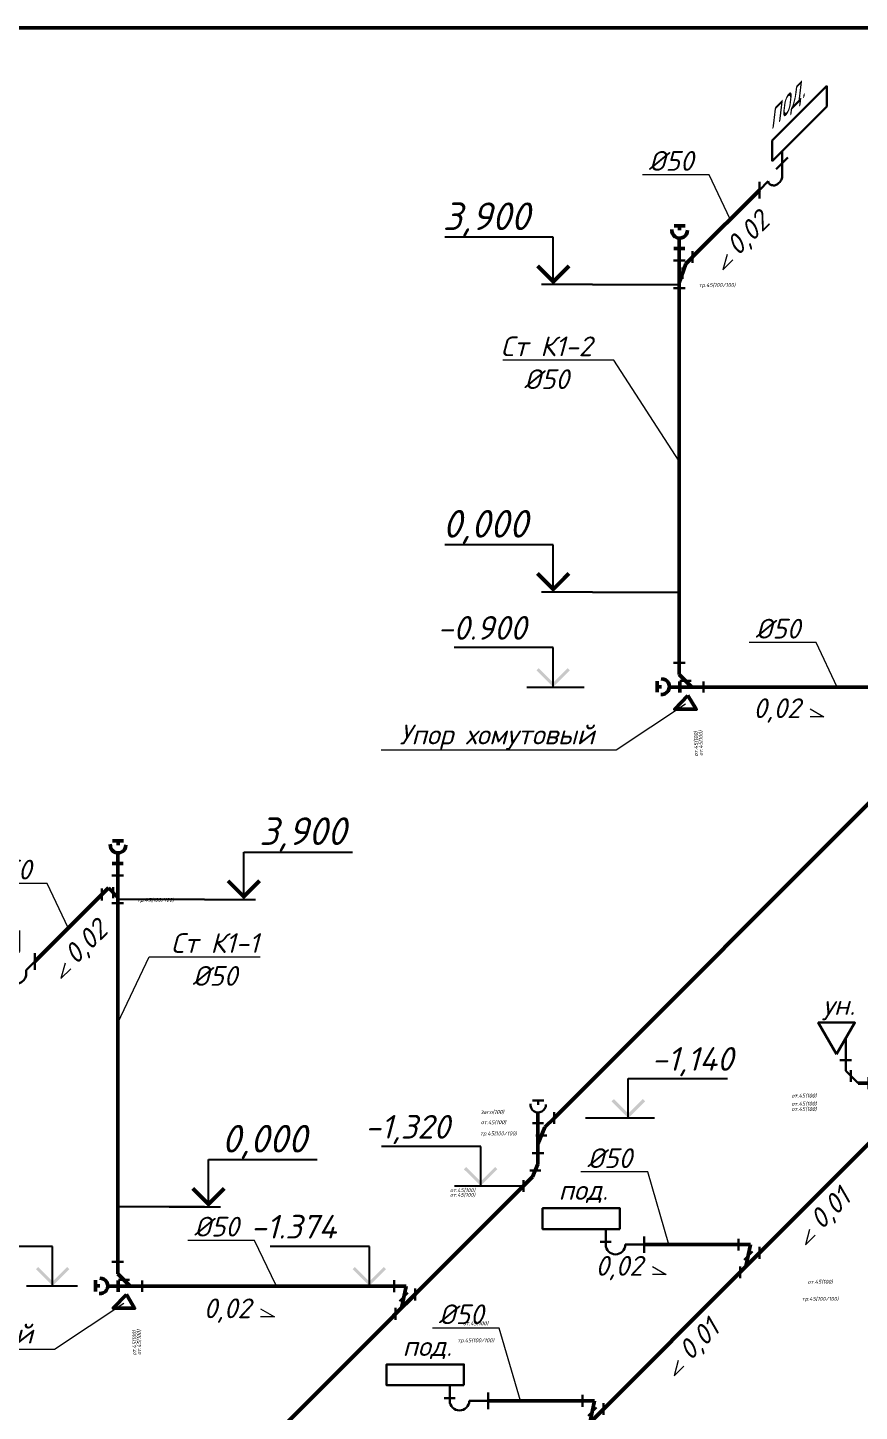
# Model space of a CAD drawing. Header units: millimetres. Extents: x -473555 to 660023, y 5037 to 453528.
# Drawn here: x 269509 to 280064, y 20378 to 37924 of the extents above; entities that cross this region are included whole.
import ezdxf
from ezdxf import colors
from ezdxf.entities.mleader import LeaderData, LeaderLine
from ezdxf.enums import TextEntityAlignment as Align
from ezdxf.math import Vec2, Vec3

# ---------------------------------------------------------------- set-up
doc = ezdxf.new("R2010")
doc.units = ezdxf.units.MM
doc.layers.add('_ВК-Спецификация', color=3, linetype='Continuous', lineweight=15, plot=False, transparency=0.5)
doc.layers.add('ВК_K1', color=34, linetype='Continuous', lineweight=50)
doc.layers.add('ВК_АР_отметки', color=70, linetype='Continuous')
doc.layers.add('ВК_К1_текст', color=34, linetype='Continuous')
doc.styles.add('ISOPEUR', font='isocpeui.ttf')

# ---------------------------------------------------------------- blocks, each defined once
blk = doc.blocks.new('_None')
blk = doc.blocks.new('*U305')
at = {"lineweight": 30}
for p, q in [((161, 629), (854, 1322)), ((854, 1322), (854, 1058)), ((854, 1058), (161, 365)), ((161, 365), (161, 629))]:
    blk.add_line(p, q, dxfattribs=at)
at = {"lineweight": 30, "ltscale": 100}
for p, q in [((212, 266), (361, 415)), ((287, 227), (287, 491)), ((0, 0), (111, 111)), ((0, 105), (0, -105))]:
    blk.add_line(p, q, dxfattribs=at)
blk.add_spline([(111, 111), (121, 84), (152, 64), (204, 62), (237, 82), (274, 124), (288, 172), (287, 227)], degree=3, dxfattribs=at)
at = {"style": 'ISOPEUR', "oblique": 45}
blk.add_text('под.', height=250, rotation=45, dxfattribs=at).set_placement((278, 1062), align=Align.MIDDLE_CENTER)
blk = doc.blocks.new('*U279')
for p, q in [((168, 395), (83, 310)), ((0, 351), (0, 0)), ((0, 69), (83, 310))]:
    blk.add_line(p, q)
at = {"lineweight": 30}
for p, q in [((168, 320), (168, 470)), ((75, 351), (-75, 351)), ((42, 260), (42, 120)), ((75, 0), (-75, 0))]:
    blk.add_line(p, q, dxfattribs=at)
at = {"layer": '_ВК-Спецификация', "linetype": 'ByBlock', "style": 'ISOPEUR'}
blk.add_text('тр.45(100/100)', height=50, dxfattribs=at).set_placement((479, 40), align=Align.MIDDLE_CENTER)
blk = doc.blocks.new('*U306')
for p, q in [((-118, 194), (-203, 109)), ((0, 69), (-118, 194)), ((0, 351), (0, 0))]:
    blk.add_line(p, q)
at = {"lineweight": 30}
for p, q in [((-203, 34), (-203, 184)), ((75, 351), (-75, 351)), ((-59, 202), (-59, 62)), ((75, 0), (-75, 0))]:
    blk.add_line(p, q, dxfattribs=at)
at = {"layer": '_ВК-Спецификация', "linetype": 'ByBlock', "style": 'ISOPEUR'}
blk.add_text('тр.45(100/100)', height=50, dxfattribs=at).set_placement((479, 40), align=Align.MIDDLE_CENTER)
blk = doc.blocks.new('*U307')
at = {"lineweight": 15}
blk.add_lwpolyline([(0.53, 1.94), (0, 0), (1.24, 1.24)], dxfattribs=at)
at = {"lineweight": 15, "style": 'ISOPEUR'}
blk.add_attdef('УКЛОН', text='', height=2.5, rotation=45, dxfattribs=at).set_placement((3.12, 4.64), align=Align.MIDDLE_CENTER)
blk = doc.blocks.new('*U308')
at = {"lineweight": 30}
for p, q in [((-891, -303), (-198, 390)), ((-198, 390), (-198, 126)), ((-198, 126), (-891, -567)), ((-891, -567), (-891, -303))]:
    blk.add_line(p, q, dxfattribs=at)
at = {"lineweight": 30, "ltscale": 100}
for p, q in [((-287, -227), (-287, 37)), ((0, 105), (0, -105)), ((-361, -188), (-212, -39)), ((-111, -111), (0, 0))]:
    blk.add_line(p, q, dxfattribs=at)
blk.add_spline([(-287, -227), (-277, -254), (-246, -274), (-195, -277), (-161, -256), (-124, -214), (-110, -166), (-111, -111)], degree=3, dxfattribs=at)
at = {"style": 'ISOPEUR', "oblique": 45}
blk.add_text('под.', height=250, rotation=45, dxfattribs=at).set_placement((-774, 129), align=Align.MIDDLE_CENTER)
blk = doc.blocks.new('*U310')
at = {"color": 0, "linetype": 'ByBlock', "lineweight": 30}
for p, q in [((308, 384), (308, 234)), ((79, 300), (79, 160)), ((-70, 0), (70, 0))]:
    blk.add_line(p, q, dxfattribs=at)
at = {"color": 0, "linetype": 'ByBlock', "lineweight": -2}
for p, q in [((158, 309), (0, 151)), ((308, 309), (158, 309)), ((0, 151), (0, 0))]:
    blk.add_line(p, q, dxfattribs=at)
at = {"layer": '_ВК-Спецификация', "linetype": 'ByBlock', "style": 'ISOPEUR'}
for p in [(-721, 98), (-712, 37)]:
    blk.add_text('от.45(100)', height=50, dxfattribs=at).set_placement(p, align=Align.MIDDLE_CENTER)
blk = doc.blocks.new('*U312')
at = {"lineweight": 30}
for p, q in [((-289, 292), (-289, 567)), ((-214, 292), (-364, 292)), ((-289, 158), (-289, 292)), ((-131, 0), (-289, 158)), ((-222, 15), (-222, 165)), ((0, -75), (0, 75))]:
    blk.add_line(p, q, dxfattribs=at)
at = {"lineweight": -2}
blk.add_line((0, 0), (-131, 0), dxfattribs=at)
at = {"lineweight": 30}
blk.add_lwpolyline([(-405, 366), (-173, 768), (-637, 768)], close=True, dxfattribs=at)
at = {"lineweight": -2, "style": 'ISOPEUR'}
blk.add_text('ун.', height=250, dxfattribs=at).set_placement((-376, 991), align=Align.MIDDLE_CENTER)
at = {"layer": '_ВК-Спецификация', "style": 'ISOPEUR'}
for p in [(-977, -97), (-977, -221), (-977, -352)]:
    blk.add_attdef('ФАСОННЫЕ_ЧАСТИ', p, '', height=50, dxfattribs=at)
blk = doc.blocks.new('*U313')
at = {"lineweight": 15}
blk.add_lwpolyline([(-1.75, 1), (0, 0), (-1.75, 0)], dxfattribs=at)
at = {"lineweight": 15, "style": 'ISOPEUR'}
blk.add_attdef('УКЛОН', text='', height=2.5, dxfattribs=at).set_placement((-5.98, 1.08), align=Align.MIDDLE_CENTER)
blk = doc.blocks.new('*U314')
at = {"lineweight": 30}
for p, q in [((-486, 1), (-486, 197)), ((-556, 34), (-416, 34)), ((-238, 0), (0, 0))]:
    blk.add_line(p, q, dxfattribs=at)
at = {"lineweight": 30, "ltscale": 100}
blk.add_line((0, 105), (0, -105), dxfattribs=at)
at = {"lineweight": 30}
blk.add_lwpolyline([(-306, 197), (-306, 461), (-1287, 461), (-1287, 197)], close=True, dxfattribs=at)
blk.add_arc((-362, 1), 124, 180, 359.7673, dxfattribs=at)
at = {"style": 'ISOPEUR'}
blk.add_text('под.', height=250, dxfattribs=at).set_placement((-772, 693), align=Align.MIDDLE_CENTER)
blk = doc.blocks.new('*U249')
at = {"lineweight": 30}
for p, q in [((-18, 426), (-18, 276)), ((50, 160), (156, 266)), ((246, 321), (246, 171)), ((0, 75), (0, -75))]:
    blk.add_line(p, q, dxfattribs=at)
for p, q in [((-18, 351), (132, 351)), ((0, 0), (246, 246)), ((132, 351), (73, 73))]:
    blk.add_line(p, q)
at = {"layer": '_ВК-Спецификация', "linetype": 'ByBlock', "style": 'ISOPEUR'}
for s, p in [('от.45(100)', (1016, -120)), ('тр.45(100/100)', (1016, -336))]:
    blk.add_text(s, height=50, dxfattribs=at).set_placement(p, align=Align.MIDDLE_CENTER)
blk = doc.blocks.new('*U345')
at = {"linetype": 'ByBlock', "lineweight": -2}
h = blk.add_hatch(color=256, dxfattribs=at)
h.paths.add_polyline_path([(-607, 212), (-578, 240), (-395, 57), (-395, 0)])
h.paths.add_polyline_path([(-211, 240), (-182, 212), (-395, 0), (-395, 57)])
for p, q in [((-395, 500), (-1652, 500)), ((-395, 0), (-395, 500)), ((-728, 0), (0, 0))]:
    blk.add_line(p, q, dxfattribs=at)
at = {"linetype": 'ByBlock', "style": 'ISOPEUR'}
blk.add_attdef('ОТМЕТКА', (-1644, 600), '', height=300, dxfattribs=at)
blk = doc.blocks.new('*U341')
at = {"linetype": 'ByBlock', "lineweight": -2}
h = blk.add_hatch(color=256, dxfattribs=at)
h.paths.add_polyline_path([(-527, 212), (-499, 240), (-315, 57), (-315, 0)])
h.paths.add_polyline_path([(-131, 240), (-103, 212), (-315, 0), (-315, 57)])
for p, q in [((-315, 500), (-1572, 500)), ((-315, 0), (-315, 500)), ((-649, 0), (0, 0))]:
    blk.add_line(p, q, dxfattribs=at)
at = {"linetype": 'ByBlock', "style": 'ISOPEUR'}
blk.add_attdef('ОТМЕТКА', (-1565, 600), '', height=300, dxfattribs=at)
blk = doc.blocks.new('*U318')
at = {"color": 0, "linetype": 'ByBlock', "lineweight": 30}
for p, q in [((-274, 224), (-132, 224)), ((-203, 169), (-203, 224)), ((0, -75), (0, 75)), ((-276, -63), (-136, -63)), ((-232, -223), (-92, -223)), ((-281, -446), (-131, -446))]:
    blk.add_line(p, q, dxfattribs=at)
at = {"color": 0, "linetype": 'ByBlock', "lineweight": -2}
for p, q in [((-206, -63), (-206, 71)), ((-206, -63), (-206, -329)), ((-206, -329), (-117, -117)), ((-117, -117), (0, 0)), ((-206, -446), (-206, -329))]:
    blk.add_line(p, q, dxfattribs=at)
at = {"color": 0, "linetype": 'ByBlock', "lineweight": 30}
blk.add_arc((-203, 169), 98.3, 173.305, 2.2035, dxfattribs=at)
at = {"layer": '_ВК-Спецификация', "linetype": 'ByBlock', "style": 'ISOPEUR'}
for s, p in [('загл(100)', (-785, 77)), ('от.45(100)', (-771, -53)), ('тр.45(100/100)', (-708, -195))]:
    blk.add_text(s, height=50, dxfattribs=at).set_placement(p, align=Align.MIDDLE_CENTER)
blk = doc.blocks.new('*U348')
at = {"linetype": 'ByBlock', "lineweight": -2}
h = blk.add_hatch(color=256, dxfattribs=at)
h.paths.add_polyline_path([(755, 212), (726, 240), (542, 57), (542, 0)])
h.paths.add_polyline_path([(359, 240), (330, 212), (542, 0), (542, 57)])
for p, q in [((542, 0), (542, 500)), ((542, 500), (1799, 500)), ((876, 0), (0, 0))]:
    blk.add_line(p, q, dxfattribs=at)
at = {"linetype": 'ByBlock', "style": 'ISOPEUR'}
blk.add_attdef('ОТМЕТКА', (748, 600), '', height=300, dxfattribs=at)
blk = doc.blocks.new('*U347')
at = {"color": 0, "linetype": 'ByBlock', "lineweight": 30}
for p, q in [((254, 415), (114, 415)), ((81, 197), (221, 197)), ((0, -75), (0, 75))]:
    blk.add_line(p, q, dxfattribs=at)
at = {"color": 0, "linetype": 'ByBlock', "lineweight": -2}
for p, q in [((184, 276), (184, 415)), ((117, 117), (184, 276)), ((0, 0), (117, 117))]:
    blk.add_line(p, q, dxfattribs=at)
at = {"layer": '_ВК-Спецификация', "linetype": 'ByBlock', "style": 'ISOPEUR'}
for p in [(-771, -53), (-771, -113)]:
    blk.add_text('от.45(100)', height=50, dxfattribs=at).set_placement(p, align=Align.MIDDLE_CENTER)
blk = doc.blocks.new('*U346')
at = {"linetype": 'ByBlock', "lineweight": -2}
h = blk.add_hatch(color=256, dxfattribs=at)
h.paths.add_polyline_path([(-755, 212), (-726, 240), (-542, 57), (-542, 0)])
h.paths.add_polyline_path([(-359, 240), (-330, 212), (-542, 0), (-542, 57)])
for p, q in [((-542, 500), (-1799, 500)), ((-542, 0), (-542, 500)), ((-876, 0), (0, 0))]:
    blk.add_line(p, q, dxfattribs=at)
at = {"linetype": 'ByBlock', "style": 'ISOPEUR'}
blk.add_attdef('ОТМЕТКА', (-1792, 600), '', height=300, dxfattribs=at)

msp = doc.modelspace()

# ---------------------------------------------------------------- linework, layer by layer
at = {"layer": 'ВК_K1'}
for p, q in [((278796.4, 35864.9), (277947.9, 35016.3)), ((277712.5, 35409.9), (277854.4, 35409.9)), ((277783.5, 35354.5), (277783.5, 35409.9)), ((277709.6, 35122.5), (277849.6, 35122.5)), ((277779.6, 35122.5), (277779.6, 35256.3)), ((277779.6, 34971.8), (277779.6, 35122.5)), ((277779.5, 34621), (277779.5, 30721)), ((277779.5, 30721), (277779.5, 29871)), ((277499.3, 29495.9), (277499.3, 29637.8)), ((277554.6, 29566.8), (277499.3, 29566.8)), ((277786.6, 29563), (277652.9, 29563)), ((277786.6, 29493), (277786.6, 29633)), ((277937.4, 29563), (277786.6, 29563)), ((278088.1, 29563), (281288.1, 29563)), ((281306.5, 29212.2), (276191.3, 24097.1)), ((270585.1, 27612.2), (270727.1, 27612.2)), ((270656.1, 27556.9), (270656.1, 27612.2)), ((270652.2, 27324.9), (270652.2, 27458.6)), ((270582.2, 27324.9), (270722.2, 27324.9)), ((270652.2, 27174.2), (270652.2, 27324.9)), ((270449.3, 26932.1), (269600.8, 26083.6)), ((270652.2, 26823.4), (270652.2, 22923.4)), ((270652.2, 25923.4), (270652.2, 22273.4)), ((280370.2, 23960.7), (278796.7, 22387.2)), ((275800.7, 23236.1), (269981.5, 17416.9)), ((278514.9, 22491.8), (277332.2, 22491.8)), ((278532.2, 22491.8), (278497.6, 22491.8)), ((278550.6, 22141.1), (276816.8, 20407.3)), ((270371.9, 21898.3), (270371.9, 22040.2)), ((270427.3, 21969.2), (270371.9, 21969.2)), ((270659.2, 21965.4), (270525.5, 21965.4)), ((270659.2, 21895.4), (270659.2, 22035.4)), ((270810, 21965.4), (270659.2, 21965.4)), ((270960.7, 21965.4), (274160.7, 21965.4)), ((276552.3, 20511.9), (275352.3, 20511.9))]:
    msp.add_line(p, q, dxfattribs=at)
msp.add_lwpolyline([(163169, 37924.2), (328100.9, 37924.2), (328100.9, 9755), (163169, 9755)], close=True, dxfattribs=at)
for points in [[(277889.6, 29454.4), (277722.4, 29280.6), (277993.9, 29280.6), (277889.6, 29454.4)], [(270762.2, 21859.7), (270595, 21686), (270866.5, 21686), (270762.2, 21859.7)]]:
    msp.add_lwpolyline(points, dxfattribs=at)
for centre, start, end in [((277783.5, 35354.5), 173.30505, 2.20347), ((277554.6, 29566.8), 263.30505, 92.20347), ((270656.1, 27556.9), 173.30505, 2.20347), ((270427.3, 21969.2), 263.30505, 92.20347)]:
    msp.add_arc(centre, 98.3, start, end, dxfattribs=at)
at = {"layer": 'ВК_АР_отметки', "linetype": 'Continuous'}
for p, q in [((276179.4, 35267.8), (274801.9, 35267.8)), ((276179.4, 34667.8), (276179.4, 35267.8)), ((276679.4, 34667.8), (276029.4, 34667.8)), ((276179.4, 31367.8), (274801.9, 31367.8)), ((276179.4, 30767.8), (276179.4, 31367.8)), ((276679.4, 30767.8), (276029.4, 30767.8)), ((272252.3, 26870.2), (272252.3, 27470.2)), ((272252.3, 27470.2), (273629.8, 27470.2)), ((271752.3, 26870.2), (272402.3, 26870.2)), ((271805, 22970.2), (271805, 23570.2)), ((271805, 23570.2), (273182.5, 23570.2)), ((271305, 22970.2), (271955, 22970.2))]:
    msp.add_line(p, q, dxfattribs=at)
at = {"layer": 'ВК_АР_отметки'}
for p, q in [((276679.4, 34667.8), (277779.5, 34667.8)), ((276679.4, 30767.8), (277779.5, 30767.8)), ((271752.3, 26870.2), (270652.2, 26870.1)), ((271752.3, 22970.2), (270652.2, 22970.2))]:
    msp.add_line(p, q, dxfattribs=at)
at = {"layer": 'ВК_АР_отметки', "linetype": 'Continuous'}
for points in [[(276379.4, 34903.2, 50, 50, 0), (276179.4, 34703.2, 50, 50, 0), (275979.4, 34903.2, 50, 50, 0)], [(276379.4, 31003.2, 50, 50, 0), (276179.4, 30803.2, 50, 50, 0), (275979.4, 31003.2, 50, 50, 0)], [(272052.3, 27105.5, 50, 50, 0), (272252.3, 26905.5, 50, 50, 0), (272452.3, 27105.5, 50, 50, 0)], [(271605, 23205.5, 50, 50, 0), (271805, 23005.5, 50, 50, 0), (272005, 23205.5, 50, 50, 0)]]:
    msp.add_lwpolyline(points, format="xyseb", dxfattribs=at)

# ---------------------------------------------------------------- block references
at = {"layer": 'ВК_K1'}
for name, p in [('*U305', (278796.4, 35864.9)), ('*U279', (277779.5, 34621)), ('*U306', (270652.2, 26823.4)), ('*U308', (269600.8, 26083.6)), ('*U318', (276191.3, 24097.1)), ('*U347', (275800.7, 23236.1)), ('*U314', (277332.2, 22491.8)), ('*U249', (278550.6, 22141.1)), ('*U249', (274179.2, 21614.6)), ('*U314', (275352.3, 20511.9)), ('*U249', (276570.7, 20161.2))]:
    msp.add_blockref(name, p, dxfattribs=at)
at = {"layer": 'ВК_K1', "rotation": 90}
for p in [(278088.1, 29563), (270960.7, 21965.4)]:
    msp.add_blockref('*U310', p, dxfattribs=at)
at = {"layer": 'ВК_K1'}
ref = msp.add_blockref('*U312', (280180, 24539.6), dxfattribs=at)
ref.add_attrib('ФАСОННЫЕ_ЧАСТИ', 'от.45(100)', (279203.1, 24187.1), dxfattribs={"layer": '_ВК-Спецификация', "height": 50, "style": 'ISOPEUR'})
ref.add_attrib('ФАСОННЫЕ_ЧАСТИ', 'от.45(100)', (279203.1, 24356.8), dxfattribs={"layer": '_ВК-Спецификация', "height": 50, "style": 'ISOPEUR'})
ref.add_attrib('ФАСОННЫЕ_ЧАСТИ', 'от.45(100)', (279203.1, 24253.9), dxfattribs={"layer": '_ВК-Спецификация', "height": 50, "style": 'ISOPEUR'})
at = {"layer": 'ВК_К1_текст', "xscale": 100, "yscale": 100, "zscale": 100}
for name, p, values in [('*U307', (278333.2, 34854.3), {'УКЛОН': '0,02'}), ('*U313', (279615.4, 29186.5), {'УКЛОН': '0,02'}), ('*U307', (269931.7, 25867.1), {'УКЛОН': '0,02'}), ('*U307', (279378.8, 22489.3), {'УКЛОН': '0,01'}), ('*U313', (277613, 22115.4), {'УКЛОН': '0,02'}), ('*U313', (272640.5, 21576.3), {'УКЛОН': '0,02'}), ('*U307', (277712.8, 20828.6), {'УКЛОН': '0,01'})]:
    msp.add_blockref(name, p, dxfattribs=at).add_auto_attribs(values)
at = {"layer": 'ВК_К1_текст'}
ref = msp.add_blockref('*U345', (276573.2, 29563), dxfattribs=at)
ref.add_attrib('ОТМЕТКА', '-0.900', (274707.1, 30163), dxfattribs={"layer": '0', "linetype": 'ByBlock', "height": 300, "style": 'ISOPEUR'})
ref = msp.add_blockref('*U348', (276590.1, 24097.1), dxfattribs=at)
ref.add_attrib('ОТМЕТКА', '-1,140', (277425.1, 24697.1), dxfattribs={"layer": '0', "linetype": 'ByBlock', "height": 300, "style": 'ISOPEUR'})
ref = msp.add_blockref('*U346', (275800.7, 23236.1), dxfattribs=at)
ref.add_attrib('ОТМЕТКА', '-1,320', (273786.8, 23836.1), dxfattribs={"layer": '0', "linetype": 'ByBlock', "height": 300, "style": 'ISOPEUR'})
ref = msp.add_blockref('*U341', (270141.6, 21969.2), dxfattribs=at)
ref.add_attrib('ОТМЕТКА', '-1.314', (268316.9, 22569.2), dxfattribs={"layer": '0', "linetype": 'ByBlock', "height": 300, "style": 'ISOPEUR'})
ref = msp.add_blockref('*U341', (274160.7, 21969.2), dxfattribs=at)
ref.add_attrib('ОТМЕТКА', '-1.374', (272336, 22569.2), dxfattribs={"layer": '0', "linetype": 'ByBlock', "height": 300, "style": 'ISOPEUR'})

# ---------------------------------------------------------------- texts
at = {"layer": 'ВК_АР_отметки', "linetype": 'Continuous', "style": 'ISOPEUR'}
for s, p in [('3,900', (274776.9, 35357.8)), ('0,000', (274776.9, 31457.8)), ('3,900', (272447.6, 27560.2)), ('0,000', (271972.2, 23660.2))]:
    msp.add_text(s, height=350, dxfattribs=at).set_placement(p)

# ---------------------------------------------------------------- leaders
at = {"layer": 'ВК_К1_текст', "linetype": 'Continuous'}
ml = msp.add_multileader_mtext('Standard', dxfattribs=at)
ml.set_content('%%C100', color=256, style='ISOPEUR')
ml.set_leader_properties(lineweight=15)
ml.set_arrow_properties(name='NONE')
ml.build(insert=Vec2(0, 0))
ml.multileader.update_dxf_attribs({"text_left_attachment_type": 6, "text_right_attachment_type": 6, "dogleg_length": 0.1, "arrow_head_size": 400, "scale": 100})
ctx = ml.context
ctx.base_point, ctx.scale, ctx.char_height, ctx.arrow_head_size, ctx.landing_gap_size, ctx.plane_origin = Vec3(247348.2, 36618.7), 100, 250, 400, 200, Vec3(255202.5, 27766.9)
ctx.left_attachment, ctx.right_attachment, ctx.text_align_type = 6, 6, 1
notes = []
notes.append((ctx, [(1, (1, 1, 0), (248437.3, 36618.7), (-1, 0), 10, [(0, [(248634, 35502.8)], 0, [])])]))
ctx.mtext.insert, ctx.mtext.width, ctx.mtext.alignment, ctx.mtext.flow_direction = Vec3(247887.8, 36918.7), 549.811, 2, 5
ml = msp.add_multileader_mtext('Standard', dxfattribs=at)
ml.set_content('%%C50', color=256, style='ISOPEUR')
ml.set_leader_properties(lineweight=15)
ml.set_arrow_properties(name='NONE')
ml.build(insert=Vec2(0, 0))
ml.multileader.update_dxf_attribs({"text_left_attachment_type": 6, "text_right_attachment_type": 6, "dogleg_length": 0.1, "arrow_head_size": 400, "scale": 100})
ctx = ml.context
ctx.base_point, ctx.scale, ctx.char_height, ctx.arrow_head_size, ctx.landing_gap_size, ctx.plane_origin = Vec3(277198.9, 36059.9), 100, 250, 400, 200, Vec3(286178, 25583.7)
ctx.left_attachment, ctx.right_attachment, ctx.text_align_type = 6, 6, 1
notes.append((ctx, [(1, (1, 1, 0), (278158.7, 36059.9), (-1, 0), 10, [(0, [(278426.5, 35495)], 0, [])])]))
ctx.mtext.insert, ctx.mtext.width, ctx.mtext.alignment, ctx.mtext.flow_direction = Vec3(277673.8, 36359.9), 549.811, 2, 5
ml = msp.add_multileader_mtext('Standard', dxfattribs=at)
ml.set_content('Ст К1-2\\P%%C50', color=256, style='ISOPEUR')
ml.set_leader_properties(lineweight=15)
ml.set_arrow_properties(name='NONE')
ml.build(insert=Vec2(0, 0))
ml.multileader.update_dxf_attribs({"text_left_attachment_type": 6, "text_right_attachment_type": 6, "dogleg_length": 0.1, "arrow_head_size": 400, "scale": 100})
ctx = ml.context
ctx.base_point, ctx.scale, ctx.char_height, ctx.arrow_head_size, ctx.landing_gap_size, ctx.plane_origin = Vec3(275248, 33708.5), 100, 250, 400, 200, Vec3(283581.9, 25066.9)
ctx.left_attachment, ctx.right_attachment, ctx.text_align_type = 6, 6, 1
notes.append((ctx, [(1, (1, 1, 0), (276948.1, 33708.5), (-1, 0), 10, [(0, [(277779.5, 32427.3)], 0, [])])]))
ctx.mtext.insert, ctx.mtext.alignment, ctx.mtext.flow_direction = Vec3(276093.1, 34008.5), 2, 5
ml = msp.add_multileader_mtext('Standard', dxfattribs=at)
ml.set_content('%%C100', color=256, style='ISOPEUR')
ml.set_leader_properties(lineweight=15)
ml.set_arrow_properties(name='NONE')
ml.build(insert=Vec2(0, 0))
ml.multileader.update_dxf_attribs({"text_left_attachment_type": 6, "text_right_attachment_type": 6, "dogleg_length": 0.1, "arrow_head_size": 400, "scale": 100})
ctx = ml.context
ctx.base_point, ctx.scale, ctx.char_height, ctx.arrow_head_size, ctx.landing_gap_size, ctx.plane_origin = Vec3(245674.2, 33156.3), 100, 250, 400, 200, Vec3(252715.4, 24304.6)
ctx.left_attachment, ctx.right_attachment, ctx.text_align_type = 6, 6, 1
notes.append((ctx, [(1, (1, 1, 0), (246763.3, 33156.3), (-1, 0), 10, [(0, [(247005.4, 32574.2)], 0, [])])]))
ctx.mtext.insert, ctx.mtext.width, ctx.mtext.alignment, ctx.mtext.flow_direction = Vec3(246213.7, 33456.3), 549.811, 2, 5
ml = msp.add_multileader_mtext('Standard', dxfattribs=at)
ml.set_content('%%C50', color=256, style='ISOPEUR')
ml.set_leader_properties(lineweight=15)
ml.set_arrow_properties(name='NONE')
ml.build(insert=Vec2(0, 0))
ml.multileader.update_dxf_attribs({"text_left_attachment_type": 6, "text_right_attachment_type": 6, "dogleg_length": 0.1, "arrow_head_size": 400, "scale": 100})
ctx = ml.context
ctx.base_point, ctx.scale, ctx.char_height, ctx.arrow_head_size, ctx.landing_gap_size, ctx.plane_origin = Vec3(278554.5, 30127.8), 100, 250, 400, 200, Vec3(287533.6, 19651.6)
ctx.left_attachment, ctx.right_attachment, ctx.text_align_type = 6, 6, 1
notes.append((ctx, [(1, (1, 1, 0), (279514.3, 30127.8), (-1, 0), 10, [(0, [(279782.1, 29563)], 0, [])])]))
ctx.mtext.insert, ctx.mtext.width, ctx.mtext.alignment, ctx.mtext.flow_direction = Vec3(279029.4, 30427.8), 549.811, 2, 5
ml = msp.add_multileader_mtext('Standard', dxfattribs=at)
ml.set_content('Упор хомутовый', color=256, style='ISOPEUR')
ml.set_leader_properties(lineweight=15)
ml.set_arrow_properties(name='NONE')
ml.build(insert=Vec2(0, 0))
ml.multileader.update_dxf_attribs({"text_left_attachment_type": 6, "text_right_attachment_type": 6, "dogleg_length": 0.1, "arrow_head_size": 400, "scale": 100})
ctx = ml.context
ctx.base_point, ctx.scale, ctx.char_height, ctx.arrow_head_size, ctx.landing_gap_size, ctx.plane_origin = Vec3(273964.5, 28760.8), 100, 250, 400, 200, Vec3(284995.7, 18284.7)
ctx.left_attachment, ctx.right_attachment, ctx.text_align_type = 6, 6, 1
notes.append((ctx, [(1, (1, 1, 0), (276976.4, 28760.8), (-1, 0), 10, [(0, [(277858.2, 29343.9)], 0, [])])]))
ctx.mtext.insert, ctx.mtext.alignment, ctx.mtext.flow_direction = Vec3(275465.4, 29085.8), 2, 5
ml = msp.add_multileader_mtext('Standard', dxfattribs=at)
ml.set_content('q=2,7л/с\\Pv=0,63м/с\\Ph/d=0,53', color=256, style='ISOPEUR')
ml.set_leader_properties(lineweight=15)
ml.set_arrow_properties(name='NONE')
ml.build(insert=Vec2(0, 0))
ml.multileader.update_dxf_attribs({"text_left_attachment_type": 6, "text_right_attachment_type": 6, "dogleg_length": 0.1, "arrow_head_size": 400, "scale": 100})
ctx = ml.context
ctx.base_point, ctx.scale, ctx.char_height, ctx.arrow_head_size, ctx.landing_gap_size, ctx.plane_origin = Vec3(236978.1, 28376.8), 100, 250, 400, 200, Vec3(252444.3, 23512)
ctx.left_attachment, ctx.right_attachment, ctx.text_align_type = 6, 6, 1
notes.append((ctx, [(1, (1, 1, 0), (238956, 28376.8), (-1, 0), 10, [(0, [(241743.3, 27312.1)], 0, [])])]))
ctx.mtext.insert, ctx.mtext.width, ctx.mtext.alignment, ctx.mtext.flow_direction = Vec3(237962.1, 28676.8), 1393.182, 2, 5
ml = msp.add_multileader_mtext('Standard', dxfattribs=at)
ml.set_content('Насос в приямке %%C600х500h', color=256, style='ISOPEUR')
ml.set_leader_properties(lineweight=15)
ml.set_arrow_properties(name='NONE')
ml.build(insert=Vec2(0, 0))
ml.multileader.update_dxf_attribs({"text_left_attachment_type": 6, "text_right_attachment_type": 6, "dogleg_length": 0.1, "arrow_head_size": 400, "scale": 100})
ctx = ml.context
ctx.base_point, ctx.scale, ctx.char_height, ctx.arrow_head_size, ctx.landing_gap_size, ctx.plane_origin = Vec3(294060.9, 27964.1), 100, 250, 400, 200, Vec3(304153.6, 17487.9)
ctx.left_attachment, ctx.right_attachment, ctx.text_align_type = 6, 6, 1
notes.append((ctx, [(1, (1, 1, 0), (296134.4, 27964.1), (-1, 0), 10, [(0, [(296741.2, 28675)], 0, [])])]))
ctx.mtext.insert, ctx.mtext.width, ctx.mtext.alignment, ctx.mtext.flow_direction = Vec3(295092.6, 28264.1), 1666.841, 2, 5
ml = msp.add_multileader_mtext('Standard', dxfattribs=at)
ml.set_content('Насос в приямке %%C600х500h', color=256, style='ISOPEUR')
ml.set_leader_properties(lineweight=15)
ml.set_arrow_properties(name='NONE')
ml.build(insert=Vec2(0, 0))
ml.multileader.update_dxf_attribs({"text_left_attachment_type": 6, "text_right_attachment_type": 6, "dogleg_length": 0.1, "arrow_head_size": 400, "scale": 100})
ctx = ml.context
ctx.base_point, ctx.scale, ctx.char_height, ctx.arrow_head_size, ctx.landing_gap_size, ctx.plane_origin = Vec3(300994.8, 27964.1), 100, 250, 400, 200, Vec3(311087.6, 17487.9)
ctx.left_attachment, ctx.right_attachment, ctx.text_align_type = 6, 6, 1
notes.append((ctx, [(1, (1, 1, 0), (303068.3, 27964.1), (-1, 0), 10, [(0, [(303675.2, 28675)], 0, [])])]))
ctx.mtext.insert, ctx.mtext.width, ctx.mtext.alignment, ctx.mtext.flow_direction = Vec3(302026.6, 28264.1), 1666.841, 2, 5
ml = msp.add_multileader_mtext('Standard', dxfattribs=at)
ml.set_content('Насос в приямке %%C600х500h', color=256, style='ISOPEUR')
ml.set_leader_properties(lineweight=15)
ml.set_arrow_properties(name='NONE')
ml.build(insert=Vec2(0, 0))
ml.multileader.update_dxf_attribs({"text_left_attachment_type": 6, "text_right_attachment_type": 6, "dogleg_length": 0.1, "arrow_head_size": 400, "scale": 100})
ctx = ml.context
ctx.base_point, ctx.scale, ctx.char_height, ctx.arrow_head_size, ctx.landing_gap_size, ctx.plane_origin = Vec3(308328.2, 27964.1), 100, 250, 400, 200, Vec3(318420.9, 17487.9)
ctx.left_attachment, ctx.right_attachment, ctx.text_align_type = 6, 6, 1
notes.append((ctx, [(1, (1, 1, 0), (310401.6, 27964.1), (-1, 0), 10, [(0, [(311008.5, 28675)], 0, [])])]))
ctx.mtext.insert, ctx.mtext.width, ctx.mtext.alignment, ctx.mtext.flow_direction = Vec3(309359.9, 28264.1), 1666.841, 2, 5
ml = msp.add_multileader_mtext('Standard', dxfattribs=at)
ml.set_content('Насос в приямке %%C600х500h', color=256, style='ISOPEUR')
ml.set_leader_properties(lineweight=15)
ml.set_arrow_properties(name='NONE')
ml.build(insert=Vec2(0, 0))
ml.multileader.update_dxf_attribs({"text_left_attachment_type": 6, "text_right_attachment_type": 6, "dogleg_length": 0.1, "arrow_head_size": 400, "scale": 100})
ctx = ml.context
ctx.base_point, ctx.scale, ctx.char_height, ctx.arrow_head_size, ctx.landing_gap_size, ctx.plane_origin = Vec3(316720.9, 27964.1), 100, 250, 400, 200, Vec3(326813.6, 17487.9)
ctx.left_attachment, ctx.right_attachment, ctx.text_align_type = 6, 6, 1
notes.append((ctx, [(1, (1, 1, 0), (318794.3, 27964.1), (-1, 0), 10, [(0, [(319401.2, 28675)], 0, [])])]))
ctx.mtext.insert, ctx.mtext.width, ctx.mtext.alignment, ctx.mtext.flow_direction = Vec3(317752.6, 28264.1), 1666.841, 2, 5
ml = msp.add_multileader_mtext('Standard', dxfattribs=at)
ml.set_content('%%C50', color=256, style='ISOPEUR')
ml.set_leader_properties(lineweight=15)
ml.set_arrow_properties(name='NONE')
ml.build(insert=Vec2(0, 0))
ml.multileader.update_dxf_attribs({"text_left_attachment_type": 6, "text_right_attachment_type": 6, "dogleg_length": 0.1, "arrow_head_size": 400, "scale": 100})
ctx = ml.context
ctx.base_point, ctx.scale, ctx.char_height, ctx.arrow_head_size, ctx.landing_gap_size, ctx.plane_origin = Vec3(268797.4, 27072.7), 100, 250, 400, 200, Vec3(277776.5, 16596.5)
ctx.left_attachment, ctx.right_attachment, ctx.text_align_type = 6, 6, 1
notes.append((ctx, [(1, (1, 1, 0), (269757.2, 27072.7), (-1, 0), 10, [(0, [(270025.1, 26507.8)], 0, [])])]))
ctx.mtext.insert, ctx.mtext.width, ctx.mtext.alignment, ctx.mtext.flow_direction = Vec3(269272.3, 27372.7), 549.811, 2, 5
ml = msp.add_multileader_mtext('Standard', dxfattribs=at)
ml.set_content('q=4,7л/с\\Pv=0,73м/с\\Ph/d=0,4', color=256, style='ISOPEUR')
ml.set_leader_properties(lineweight=15)
ml.set_arrow_properties(name='NONE')
ml.build(insert=Vec2(0, 0))
ml.multileader.update_dxf_attribs({"text_left_attachment_type": 6, "text_right_attachment_type": 6, "dogleg_length": 0.1, "arrow_head_size": 400, "scale": 100})
ctx = ml.context
ctx.base_point, ctx.scale, ctx.char_height, ctx.arrow_head_size, ctx.landing_gap_size, ctx.plane_origin = Vec3(235470.3, 26869), 100, 250, 400, 200, Vec3(250936.6, 22004.2)
ctx.left_attachment, ctx.right_attachment, ctx.text_align_type = 6, 6, 1
notes.append((ctx, [(1, (1, 1, 0), (237448.3, 26869), (-1, 0), 10, [(0, [(240235.5, 25804.3)], 0, [])])]))
ctx.mtext.insert, ctx.mtext.width, ctx.mtext.alignment, ctx.mtext.flow_direction = Vec3(236454.3, 27169), 1393.182, 2, 5
ml = msp.add_multileader_mtext('Standard', dxfattribs=at)
ml.set_content('Ст К1-1\\P%%C50', color=256, style='ISOPEUR')
ml.set_leader_properties(lineweight=15)
ml.set_arrow_properties(name='NONE')
ml.build(insert=Vec2(0, 0))
ml.multileader.update_dxf_attribs({"text_left_attachment_type": 6, "text_right_attachment_type": 6, "dogleg_length": 0.1, "arrow_head_size": 400, "scale": 100})
ctx = ml.context
ctx.base_point, ctx.scale, ctx.char_height, ctx.arrow_head_size, ctx.landing_gap_size, ctx.plane_origin = Vec3(271060.5, 26141.3), 100, 250, 400, 200, Vec3(279394.4, 17499.7)
ctx.left_attachment, ctx.right_attachment, ctx.text_align_type = 6, 6, 1
notes.append((ctx, [(0, (1, 1, 0), (271050.5, 26141.3), (1, 0), 10, [(0, [(270652.2, 25306.4)], 0, [])])]))
ctx.mtext.insert, ctx.mtext.alignment, ctx.mtext.flow_direction = Vec3(271885.3, 26441.3), 2, 5
ml = msp.add_multileader_mtext('Standard', dxfattribs=at)
ml.set_content('%%C100', color=256, style='ISOPEUR')
ml.set_leader_properties(lineweight=15)
ml.set_arrow_properties(name='NONE')
ml.build(insert=Vec2(0, 0))
ml.multileader.update_dxf_attribs({"text_left_attachment_type": 6, "text_right_attachment_type": 6, "dogleg_length": 0.1, "arrow_head_size": 400, "scale": 100})
ctx = ml.context
ctx.base_point, ctx.scale, ctx.char_height, ctx.arrow_head_size, ctx.landing_gap_size, ctx.plane_origin = Vec3(248604.5, 25328.5), 100, 250, 400, 200, Vec3(255504.7, 16806.5)
ctx.left_attachment, ctx.right_attachment, ctx.text_align_type = 6, 6, 1
notes.append((ctx, [(1, (1, 1, 0), (249693.6, 25328.5), (-1, 0), 10, [(0, [(249794.7, 25076.2)], 0, [])])]))
ctx.mtext.insert, ctx.mtext.width, ctx.mtext.alignment, ctx.mtext.flow_direction = Vec3(249144, 25628.5), 549.811, 2, 5
ml = msp.add_multileader_mtext('Standard', dxfattribs=at)
ml.set_content('%%C150', color=256, style='ISOPEUR')
ml.set_leader_properties(lineweight=15)
ml.set_arrow_properties(name='NONE')
ml.build(insert=Vec2(0, 0))
ml.multileader.update_dxf_attribs({"text_left_attachment_type": 6, "text_right_attachment_type": 6, "dogleg_length": 0.1, "arrow_head_size": 400, "scale": 100})
ctx = ml.context
ctx.base_point, ctx.scale, ctx.char_height, ctx.arrow_head_size, ctx.landing_gap_size, ctx.plane_origin = Vec3(244978.8, 24921.9), 100, 250, 400, 200, Vec3(252020, 16070.2)
ctx.left_attachment, ctx.right_attachment, ctx.text_align_type = 6, 6, 1
notes.append((ctx, [(0, (1, 1, 0), (244968.8, 24921.9), (1, 0), 10, [(0, [(244584.6, 24447)], 0, [])])]))
ctx.mtext.insert, ctx.mtext.width, ctx.mtext.alignment, ctx.mtext.flow_direction = Vec3(245518.3, 25221.9), 549.811, 2, 5
ml = msp.add_multileader_mtext('Standard', dxfattribs=at)
ml.set_content('q=4,7л/с\\Pv=0,73м/с\\Ph/d=0,4', color=256, style='ISOPEUR')
ml.set_leader_properties(lineweight=15)
ml.set_arrow_properties(name='NONE')
ml.build(insert=Vec2(0, 0))
ml.multileader.update_dxf_attribs({"text_left_attachment_type": 6, "text_right_attachment_type": 6, "dogleg_length": 0.1, "arrow_head_size": 400, "scale": 100})
ctx = ml.context
ctx.base_point, ctx.scale, ctx.char_height, ctx.arrow_head_size, ctx.landing_gap_size, ctx.plane_origin = Vec3(243789.9, 23144.7), 100, 250, 400, 200, Vec3(259113.1, 17713.2)
ctx.left_attachment, ctx.right_attachment, ctx.text_align_type = 6, 6, 1
notes.append((ctx, [(0, (1, 1, 0), (243779.9, 23144.7), (1, 0), 10, [(0, [(243034, 24447)], 0, [])])]))
ctx.mtext.insert, ctx.mtext.width, ctx.mtext.alignment, ctx.mtext.flow_direction = Vec3(244773.9, 23444.7), 1393.182, 2, 5
ml = msp.add_multileader_mtext('Standard', dxfattribs=at)
ml.set_content('%%C50', color=256, style='ISOPEUR')
ml.set_leader_properties(lineweight=15)
ml.set_arrow_properties(name='NONE')
ml.build(insert=Vec2(0, 0))
ml.multileader.update_dxf_attribs({"text_left_attachment_type": 6, "text_right_attachment_type": 6, "dogleg_length": 0.1, "arrow_head_size": 400, "scale": 100})
ctx = ml.context
ctx.base_point, ctx.scale, ctx.char_height, ctx.arrow_head_size, ctx.landing_gap_size, ctx.plane_origin = Vec3(276419, 23413.6), 100, 250, 400, 200, Vec3(285398.1, 12580.5)
ctx.left_attachment, ctx.right_attachment, ctx.text_align_type = 6, 6, 1
notes.append((ctx, [(1, (1, 1, 0), (277378.8, 23413.6), (-1, 0), 10, [(0, [(277646.6, 22491.8)], 0, [])])]))
ctx.mtext.insert, ctx.mtext.width, ctx.mtext.alignment, ctx.mtext.flow_direction = Vec3(276893.9, 23713.6), 549.811, 2, 5
ml = msp.add_multileader_mtext('Standard', dxfattribs=at)
ml.set_content('%%C50', color=256, style='ISOPEUR')
ml.set_leader_properties(lineweight=15)
ml.set_arrow_properties(name='NONE')
ml.build(insert=Vec2(0, 0))
ml.multileader.update_dxf_attribs({"text_left_attachment_type": 6, "text_right_attachment_type": 6, "dogleg_length": 0.1, "arrow_head_size": 400, "scale": 100})
ctx = ml.context
ctx.base_point, ctx.scale, ctx.char_height, ctx.arrow_head_size, ctx.landing_gap_size, ctx.plane_origin = Vec3(271430.1, 22545), 100, 250, 400, 200, Vec3(280409.2, 12068.9)
ctx.left_attachment, ctx.right_attachment, ctx.text_align_type = 6, 6, 1
notes.append((ctx, [(1, (1, 1, 0), (272389.9, 22545), (-1, 0), 10, [(0, [(272657.7, 21980.2)], 0, [])])]))
ctx.mtext.insert, ctx.mtext.width, ctx.mtext.alignment, ctx.mtext.flow_direction = Vec3(271905, 22845), 549.811, 2, 5
ml = msp.add_multileader_mtext('Standard', dxfattribs=at)
ml.set_content('%%C50', color=256, style='ISOPEUR')
ml.set_leader_properties(lineweight=15)
ml.set_arrow_properties(name='NONE')
ml.build(insert=Vec2(0, 0))
ml.multileader.update_dxf_attribs({"text_left_attachment_type": 6, "text_right_attachment_type": 6, "dogleg_length": 0.1, "arrow_head_size": 400, "scale": 100})
ctx = ml.context
ctx.base_point, ctx.scale, ctx.char_height, ctx.arrow_head_size, ctx.landing_gap_size, ctx.plane_origin = Vec3(274534.6, 21433.7), 100, 250, 400, 200, Vec3(283513.7, 10600.6)
ctx.left_attachment, ctx.right_attachment, ctx.text_align_type = 6, 6, 1
notes.append((ctx, [(1, (1, 1, 0), (275494.4, 21433.7), (-1, 0), 10, [(0, [(275762.2, 20511.9)], 0, [])])]))
ctx.mtext.insert, ctx.mtext.width, ctx.mtext.alignment, ctx.mtext.flow_direction = Vec3(275009.5, 21733.7), 549.811, 2, 5
ml = msp.add_multileader_mtext('Standard', dxfattribs=at)
ml.set_content('Упор хомутовый', color=256, style='ISOPEUR')
ml.set_leader_properties(lineweight=15)
ml.set_arrow_properties(name='NONE')
ml.build(insert=Vec2(0, 0))
ml.multileader.update_dxf_attribs({"text_left_attachment_type": 6, "text_right_attachment_type": 6, "dogleg_length": 0.1, "arrow_head_size": 400, "scale": 100})
ctx = ml.context
ctx.base_point, ctx.scale, ctx.char_height, ctx.arrow_head_size, ctx.landing_gap_size, ctx.plane_origin = Vec3(266837.1, 21163.2), 100, 250, 400, 200, Vec3(277868.3, 10687.1)
ctx.left_attachment, ctx.right_attachment, ctx.text_align_type = 6, 6, 1
notes.append((ctx, [(1, (1, 1, 0), (269849, 21163.2), (-1, 0), 10, [(0, [(270730.8, 21746.3)], 0, [])])]))
ctx.mtext.insert, ctx.mtext.alignment, ctx.mtext.flow_direction = Vec3(268338.1, 21488.2), 2, 5
for ctx, leaders in notes:
    for number, flags, end, landing, length, lines in leaders:
        leader = LeaderData()
        leader.index, (leader.has_last_leader_line, leader.has_dogleg_vector, leader.attachment_direction) = number, flags
        leader.last_leader_point, leader.dogleg_vector, leader.dogleg_length = Vec3(end), Vec3(landing), length
        for number, points, colour, breaks in lines:
            line = LeaderLine()
            line.index, line.vertices, line.color, line.breaks = number, Vec3.list(points), colors.encode_raw_color(colour), breaks
            leader.lines.append(line)
        ctx.leaders.append(leader)

doc.saveas('drawing.dxf')
